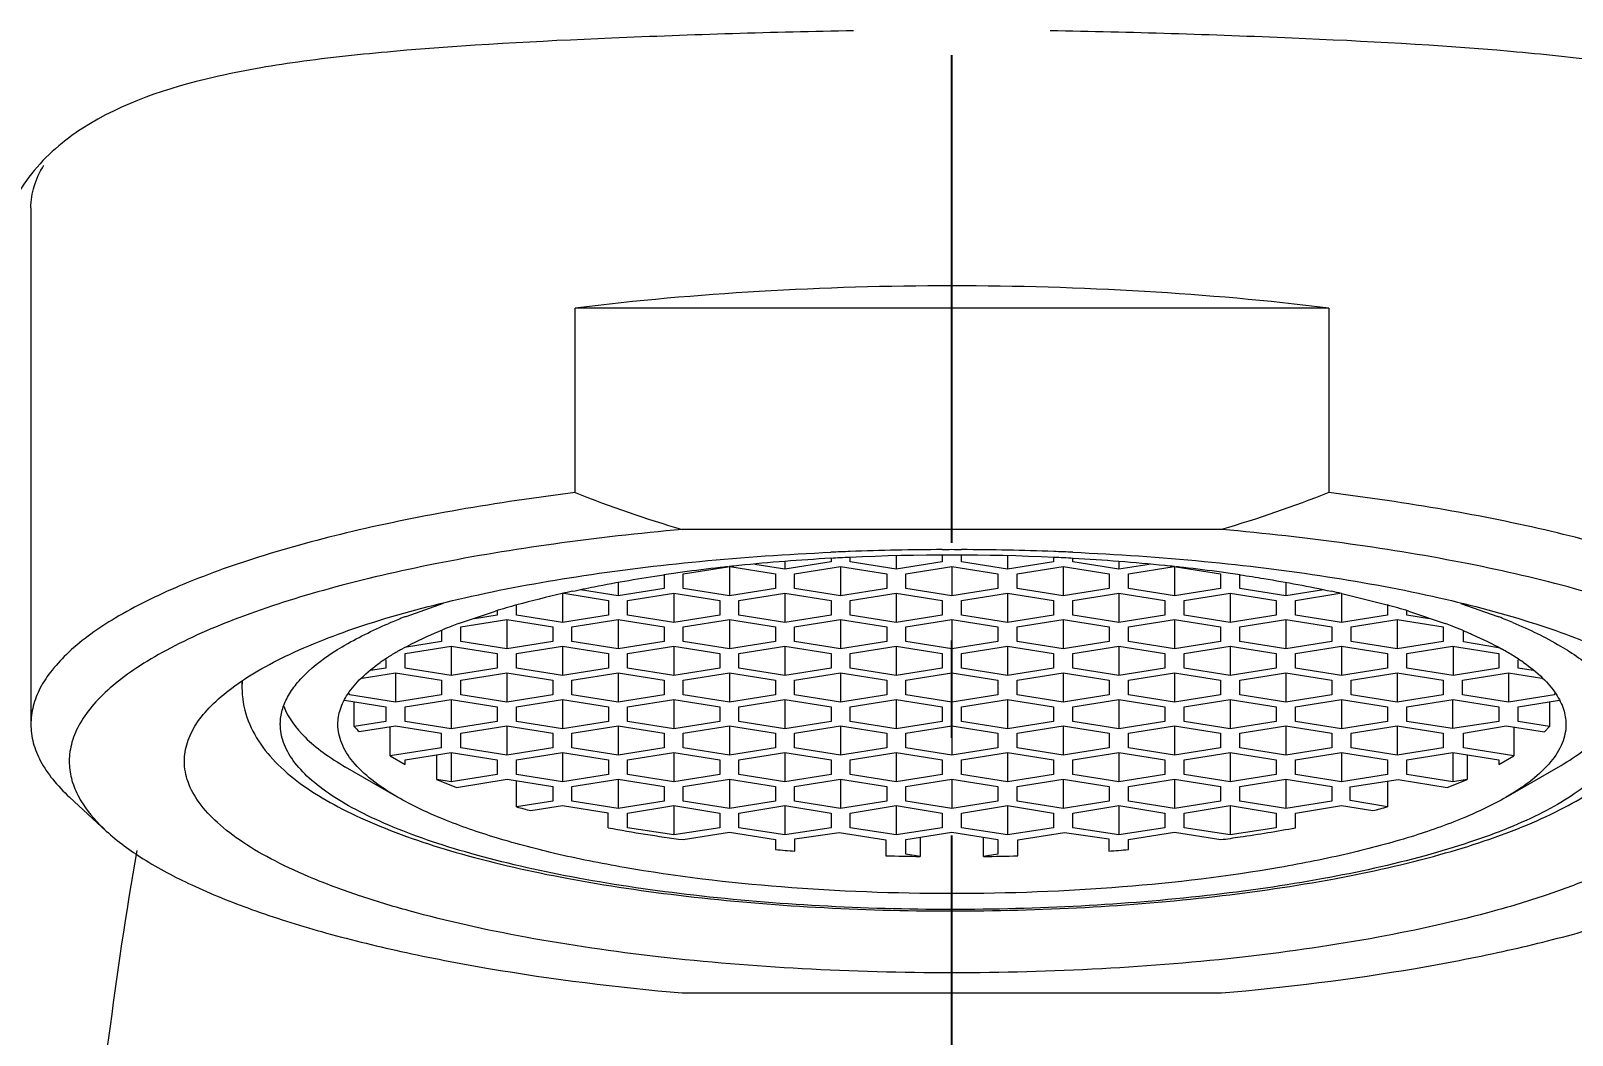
# Model space of a CAD drawing. Header units: millimetres. Extents: x 1931 to 2525, y -1753 to -1333.
# Drawn here: x 2328.28 to 2348.37, y -1610.39 to -1597.3 of the extents above; entities that cross this region are included whole.
import ezdxf

# ---------------------------------------------------------------- set-up
doc = ezdxf.new("R2010")
doc.units = ezdxf.units.MM
doc.header["$LTSCALE"] = 0.1
doc.linetypes.add('CENTERX2', pattern=[101.6, 63.5, -12.7, 12.7, -12.7])
doc.layers.get('0').update_dxf_attribs({"lineweight": 13})
doc.layers.add('CENTER', color=1, linetype='CENTERX2')
doc.layers.add('DIM', color=3, linetype='Continuous', lineweight=9)
doc.styles.get("Standard").update_dxf_attribs({"font": 'arial.ttf'})
doc.dimstyles.new('ISO-25', dxfattribs={"dimtxt": 2.5, "dimasz": 2.5, "dimexe": 1.25, "dimexo": 0.625, "dimtad": 1, "dimdec": 1, "dimtxsty": 'Standard', "dimcen": 2.5, "dimadec": 0, "dimazin": 0, "dimtfac": 1, "dimtdec": 1, "dimtmove": 0, "dimatfit": 3, "dimfxl": 0, "dimarcsym": 0})

# ---------------------------------------------------------------- blocks, each defined once
blk = doc.blocks.new('*D15')
at = {"layer": 'Defpoints', "color": 0}
for p in [(2340.284, -1542.935), (2467.245, -1542.935), (2410.584, -1655.79)]:
    blk.add_point(p, dxfattribs=at)
at = {"layer": 'DIM', "color": 3, "linetype": 'ByBlock', "lineweight": -2}
for p, q in [((2340.909, -1542.935), (2468.495, -1542.935)), ((2467.245, -1650.79), (2467.245, -1547.935)), ((2411.209, -1655.79), (2468.495, -1655.79))]:
    blk.add_line(p, q, dxfattribs=at)
at = {"layer": 'DIM', "color": 3}
for points in [[(2466.411, -1547.935), (2468.078, -1547.935), (2467.245, -1542.935)], [(2466.411, -1650.79), (2468.078, -1650.79), (2467.245, -1655.79)]]:
    blk.add_solid(points, dxfattribs=at)
at = {"layer": 'DIM', "color": 3, "insert": (2463.615, -1599.362), "char_height": 5, "attachment_point": 5, "rotation": 90}
blk.add_mtext('112,9', dxfattribs=at)

msp = doc.modelspace()

# ---------------------------------------------------------------- linework, layer by layer
at = {"color": 7, "linetype": 'Continuous'}
for p, q in [((2328.408, -1599.121), (2328.411, -1599.128)), ((2328.284, -1599.608), (2328.284, -1606.337)), ((2335.375, -1603.319), (2335.375, -1600.916)), ((2345.193, -1600.916), (2335.375, -1600.916)), ((2345.193, -1600.916), (2345.193, -1603.319)), ((2343.798, -1603.799), (2336.77, -1603.799)), ((2336.784, -1604.376), (2337.364, -1604.284)), ((2337.361, -1604.284), (2337.383, -1604.282)), ((2337.384, -1604.282), (2337.384, -1604.663)), ((2337.39, -1604.282), (2337.984, -1604.376)), ((2338.109, -1604.317), (2337.716, -1604.254)), ((2338.109, -1604.221), (2338.109, -1604.317)), ((2338.709, -1604.221), (2338.109, -1604.317)), ((2338.234, -1604.376), (2338.834, -1604.281)), ((2338.709, -1604.179), (2338.709, -1604.221)), ((2338.834, -1604.281), (2338.834, -1604.663)), ((2338.834, -1604.281), (2339.434, -1604.376)), ((2338.959, -1604.221), (2338.959, -1604.168)), ((2339.559, -1604.317), (2338.959, -1604.221)), ((2339.559, -1604.143), (2339.559, -1604.317)), ((2340.159, -1604.221), (2339.559, -1604.317)), ((2339.684, -1604.376), (2340.284, -1604.281)), ((2340.159, -1604.138), (2340.159, -1604.221)), ((2340.284, -1604.281), (2340.284, -1604.663)), ((2340.284, -1604.281), (2340.884, -1604.376)), ((2340.409, -1604.221), (2340.409, -1604.138)), ((2341.009, -1604.317), (2340.409, -1604.221)), ((2341.009, -1604.143), (2341.009, -1604.317)), ((2341.609, -1604.221), (2341.009, -1604.317)), ((2341.134, -1604.376), (2341.734, -1604.281)), ((2341.609, -1604.168), (2341.609, -1604.221)), ((2341.734, -1604.281), (2341.734, -1604.663)), ((2341.734, -1604.281), (2342.334, -1604.376)), ((2341.859, -1604.221), (2341.859, -1604.179)), ((2342.459, -1604.317), (2341.859, -1604.221)), ((2342.459, -1604.221), (2342.459, -1604.317)), ((2342.852, -1604.254), (2342.459, -1604.317)), ((2342.584, -1604.376), (2343.178, -1604.282)), ((2343.184, -1604.282), (2343.184, -1604.663)), ((2343.184, -1604.282), (2343.207, -1604.284)), ((2343.204, -1604.284), (2343.784, -1604.376)), ((2335.934, -1604.493), (2335.934, -1604.663)), ((2336.534, -1604.394), (2336.534, -1604.567)), ((2336.784, -1604.567), (2336.784, -1604.376)), ((2337.984, -1604.376), (2337.984, -1604.567)), ((2338.234, -1604.567), (2338.234, -1604.376)), ((2339.434, -1604.376), (2339.434, -1604.567)), ((2339.684, -1604.567), (2339.684, -1604.376)), ((2340.884, -1604.376), (2340.884, -1604.567)), ((2341.134, -1604.567), (2341.134, -1604.376)), ((2342.334, -1604.376), (2342.334, -1604.567)), ((2342.584, -1604.567), (2342.584, -1604.376)), ((2343.784, -1604.376), (2343.784, -1604.567)), ((2344.034, -1604.567), (2344.034, -1604.394)), ((2344.634, -1604.493), (2344.634, -1604.663)), ((2335.209, -1604.635), (2335.209, -1605.009)), ((2335.229, -1604.63), (2335.809, -1604.723)), ((2335.934, -1604.663), (2335.445, -1604.585)), ((2336.534, -1604.567), (2335.934, -1604.663)), ((2336.059, -1604.723), (2336.659, -1604.627)), ((2336.659, -1604.627), (2336.659, -1605.009)), ((2336.659, -1604.627), (2337.259, -1604.723)), ((2337.384, -1604.663), (2336.784, -1604.567)), ((2337.984, -1604.567), (2337.384, -1604.663)), ((2337.509, -1604.723), (2338.109, -1604.627)), ((2338.109, -1604.627), (2338.109, -1605.009)), ((2338.109, -1604.627), (2338.709, -1604.723)), ((2338.834, -1604.663), (2338.234, -1604.567)), ((2339.434, -1604.567), (2338.834, -1604.663)), ((2338.959, -1604.723), (2339.559, -1604.627)), ((2339.559, -1604.627), (2339.559, -1605.009)), ((2339.559, -1604.627), (2340.159, -1604.723)), ((2340.284, -1604.663), (2339.684, -1604.567)), ((2340.884, -1604.567), (2340.284, -1604.663)), ((2340.409, -1604.723), (2341.009, -1604.627)), ((2341.009, -1604.627), (2341.009, -1605.009)), ((2341.009, -1604.627), (2341.609, -1604.723)), ((2341.734, -1604.663), (2341.134, -1604.567)), ((2342.334, -1604.567), (2341.734, -1604.663)), ((2341.859, -1604.723), (2342.459, -1604.627)), ((2342.459, -1604.627), (2342.459, -1605.009)), ((2342.459, -1604.627), (2343.059, -1604.723)), ((2343.184, -1604.663), (2342.584, -1604.567)), ((2343.784, -1604.567), (2343.184, -1604.663)), ((2343.309, -1604.723), (2343.909, -1604.627)), ((2343.909, -1604.627), (2343.909, -1605.009)), ((2343.909, -1604.627), (2344.509, -1604.723)), ((2344.634, -1604.663), (2344.034, -1604.567)), ((2345.123, -1604.585), (2344.634, -1604.663)), ((2344.759, -1604.723), (2345.339, -1604.63)), ((2345.359, -1604.635), (2345.359, -1605.009)), ((2345.362, -1604.633), (2345.954, -1604.782)), ((2333.173, -1604.932), (2333.662, -1604.761)), ((2333.856, -1605.024), (2334.336, -1604.863)), ((2334.359, -1604.914), (2334.062, -1604.961)), ((2334.359, -1604.858), (2334.359, -1604.914)), ((2334.609, -1604.914), (2334.609, -1604.789)), ((2335.209, -1605.009), (2334.609, -1604.914)), ((2335.809, -1604.914), (2335.209, -1605.009)), ((2335.809, -1604.723), (2335.809, -1604.914)), ((2336.059, -1604.914), (2336.059, -1604.723)), ((2336.659, -1605.009), (2336.059, -1604.914)), ((2337.259, -1604.914), (2336.659, -1605.009)), ((2337.259, -1604.723), (2337.259, -1604.914)), ((2337.509, -1604.914), (2337.509, -1604.723)), ((2338.109, -1605.009), (2337.509, -1604.914)), ((2338.709, -1604.914), (2338.109, -1605.009)), ((2338.709, -1604.723), (2338.709, -1604.914)), ((2338.959, -1604.914), (2338.959, -1604.723)), ((2339.559, -1605.009), (2338.959, -1604.914)), ((2340.159, -1604.914), (2339.559, -1605.009)), ((2340.159, -1604.723), (2340.159, -1604.914)), ((2340.409, -1604.914), (2340.409, -1604.723)), ((2341.009, -1605.009), (2340.409, -1604.914)), ((2341.609, -1604.914), (2341.009, -1605.009)), ((2341.609, -1604.723), (2341.609, -1604.914)), ((2341.859, -1604.914), (2341.859, -1604.723)), ((2342.459, -1605.009), (2341.859, -1604.914)), ((2343.059, -1604.914), (2342.459, -1605.009)), ((2343.059, -1604.723), (2343.059, -1604.914)), ((2343.309, -1604.914), (2343.309, -1604.723)), ((2343.909, -1605.009), (2343.309, -1604.914)), ((2344.509, -1604.914), (2343.909, -1605.009)), ((2344.509, -1604.723), (2344.509, -1604.914)), ((2344.759, -1604.914), (2344.759, -1604.723)), ((2345.359, -1605.009), (2344.759, -1604.914)), ((2345.959, -1604.914), (2345.359, -1605.009)), ((2345.959, -1604.789), (2345.959, -1604.914)), ((2346.209, -1604.914), (2346.209, -1604.858)), ((2346.506, -1604.961), (2346.209, -1604.914)), ((2346.232, -1604.863), (2346.712, -1605.024)), ((2346.916, -1604.764), (2347.396, -1604.932)), ((2333.632, -1605.115), (2333.632, -1605.26)), ((2333.884, -1605.069), (2334.484, -1604.973)), ((2333.884, -1605.26), (2333.884, -1605.069)), ((2334.484, -1604.973), (2334.484, -1605.355)), ((2334.484, -1604.973), (2335.084, -1605.069)), ((2335.084, -1605.069), (2335.084, -1605.26)), ((2335.334, -1605.069), (2335.934, -1604.973)), ((2335.334, -1605.26), (2335.334, -1605.069)), ((2335.934, -1604.973), (2335.934, -1605.355)), ((2335.934, -1604.973), (2336.534, -1605.069)), ((2336.534, -1605.069), (2336.534, -1605.26)), ((2336.784, -1605.069), (2337.384, -1604.973)), ((2336.784, -1605.26), (2336.784, -1605.069)), ((2337.384, -1604.973), (2337.384, -1605.355)), ((2337.384, -1604.973), (2337.984, -1605.069)), ((2337.984, -1605.069), (2337.984, -1605.26)), ((2338.234, -1605.069), (2338.834, -1604.973)), ((2338.234, -1605.26), (2338.234, -1605.069)), ((2338.834, -1604.973), (2338.834, -1605.355)), ((2338.834, -1604.973), (2339.434, -1605.069)), ((2339.434, -1605.069), (2339.434, -1605.26)), ((2339.684, -1605.069), (2340.284, -1604.973)), ((2339.684, -1605.26), (2339.684, -1605.069)), ((2340.284, -1604.973), (2340.284, -1605.355)), ((2340.284, -1604.973), (2340.884, -1605.069)), ((2340.884, -1605.069), (2340.884, -1605.26)), ((2341.134, -1605.069), (2341.734, -1604.973)), ((2341.134, -1605.26), (2341.134, -1605.069)), ((2341.734, -1604.973), (2341.734, -1605.355)), ((2341.734, -1604.973), (2342.334, -1605.069)), ((2342.334, -1605.069), (2342.334, -1605.26)), ((2342.584, -1605.069), (2343.184, -1604.973)), ((2342.584, -1605.26), (2342.584, -1605.069)), ((2343.184, -1604.973), (2343.184, -1605.355)), ((2343.184, -1604.973), (2343.784, -1605.069)), ((2343.784, -1605.069), (2343.784, -1605.26)), ((2344.034, -1605.069), (2344.634, -1604.973)), ((2344.034, -1605.26), (2344.034, -1605.069)), ((2344.634, -1604.973), (2344.634, -1605.355)), ((2344.634, -1604.973), (2345.234, -1605.069)), ((2345.234, -1605.069), (2345.234, -1605.26)), ((2345.484, -1605.069), (2346.084, -1604.973)), ((2345.484, -1605.26), (2345.484, -1605.069)), ((2346.084, -1604.973), (2346.084, -1605.355)), ((2346.084, -1604.973), (2346.684, -1605.069)), ((2346.684, -1605.069), (2346.684, -1605.26)), ((2346.951, -1605.262), (2346.951, -1605.122)), ((2333.159, -1605.415), (2333.759, -1605.319)), ((2333.632, -1605.26), (2333.176, -1605.332)), ((2333.759, -1605.319), (2333.759, -1605.701)), ((2333.759, -1605.319), (2334.359, -1605.415)), ((2334.484, -1605.355), (2333.884, -1605.26)), ((2335.084, -1605.26), (2334.484, -1605.355)), ((2334.609, -1605.415), (2335.209, -1605.319)), ((2335.209, -1605.319), (2335.209, -1605.701)), ((2335.209, -1605.319), (2335.809, -1605.415)), ((2335.934, -1605.355), (2335.334, -1605.26)), ((2336.534, -1605.26), (2335.934, -1605.355)), ((2336.059, -1605.415), (2336.659, -1605.319)), ((2336.659, -1605.319), (2336.659, -1605.701)), ((2336.659, -1605.319), (2337.259, -1605.415)), ((2337.384, -1605.355), (2336.784, -1605.26)), ((2337.984, -1605.26), (2337.384, -1605.355)), ((2337.509, -1605.415), (2338.109, -1605.319)), ((2338.109, -1605.319), (2338.109, -1605.701)), ((2338.109, -1605.319), (2338.709, -1605.415)), ((2338.834, -1605.355), (2338.234, -1605.26)), ((2339.434, -1605.26), (2338.834, -1605.355)), ((2338.959, -1605.415), (2339.559, -1605.319)), ((2339.559, -1605.319), (2339.559, -1605.701)), ((2339.559, -1605.319), (2340.159, -1605.415)), ((2340.284, -1605.355), (2339.684, -1605.26)), ((2340.884, -1605.26), (2340.284, -1605.355)), ((2340.409, -1605.415), (2341.009, -1605.319)), ((2341.009, -1605.319), (2341.009, -1605.701)), ((2341.009, -1605.319), (2341.609, -1605.415)), ((2341.734, -1605.355), (2341.134, -1605.26)), ((2342.334, -1605.26), (2341.734, -1605.355)), ((2341.859, -1605.415), (2342.459, -1605.319)), ((2342.459, -1605.319), (2342.459, -1605.701)), ((2342.459, -1605.319), (2343.059, -1605.415)), ((2343.184, -1605.355), (2342.584, -1605.26)), ((2343.784, -1605.26), (2343.184, -1605.355)), ((2343.309, -1605.415), (2343.909, -1605.319)), ((2343.909, -1605.319), (2343.909, -1605.701)), ((2343.909, -1605.319), (2344.509, -1605.415)), ((2344.634, -1605.355), (2344.034, -1605.26)), ((2345.234, -1605.26), (2344.634, -1605.355)), ((2344.759, -1605.415), (2345.359, -1605.319)), ((2345.359, -1605.319), (2345.359, -1605.701)), ((2345.359, -1605.319), (2345.959, -1605.415)), ((2346.084, -1605.355), (2345.484, -1605.26)), ((2346.684, -1605.26), (2346.084, -1605.355)), ((2346.21, -1605.415), (2346.807, -1605.319)), ((2346.807, -1605.319), (2347.41, -1605.415)), ((2346.814, -1605.319), (2346.814, -1605.701)), ((2347.407, -1605.34), (2346.951, -1605.262)), ((2332.907, -1605.499), (2332.907, -1605.605)), ((2333.159, -1605.606), (2333.159, -1605.415)), ((2334.359, -1605.415), (2334.359, -1605.606)), ((2334.609, -1605.606), (2334.609, -1605.415)), ((2335.809, -1605.415), (2335.809, -1605.606)), ((2336.059, -1605.606), (2336.059, -1605.415)), ((2337.259, -1605.415), (2337.259, -1605.606)), ((2337.509, -1605.606), (2337.509, -1605.415)), ((2338.709, -1605.415), (2338.709, -1605.606)), ((2338.959, -1605.606), (2338.959, -1605.415)), ((2340.159, -1605.415), (2340.159, -1605.606)), ((2340.409, -1605.606), (2340.409, -1605.415)), ((2341.609, -1605.415), (2341.609, -1605.606)), ((2341.859, -1605.606), (2341.859, -1605.415)), ((2343.059, -1605.415), (2343.059, -1605.606)), ((2343.309, -1605.606), (2343.309, -1605.415)), ((2344.509, -1605.415), (2344.509, -1605.606)), ((2344.759, -1605.606), (2344.759, -1605.415)), ((2345.959, -1605.415), (2345.959, -1605.606)), ((2346.21, -1605.606), (2346.21, -1605.415)), ((2347.41, -1605.415), (2347.41, -1605.606)), ((2347.661, -1605.605), (2347.661, -1605.499)), ((2332.6, -1605.735), (2333.034, -1605.665)), ((2332.907, -1605.605), (2332.711, -1605.637)), ((2333.034, -1605.665), (2333.034, -1606.047)), ((2333.034, -1605.665), (2333.634, -1605.761)), ((2333.759, -1605.701), (2333.159, -1605.606)), ((2334.359, -1605.606), (2333.759, -1605.701)), ((2333.884, -1605.761), (2334.484, -1605.665)), ((2334.484, -1605.665), (2334.484, -1606.047)), ((2334.484, -1605.665), (2335.084, -1605.761)), ((2335.209, -1605.701), (2334.609, -1605.606)), ((2335.809, -1605.606), (2335.209, -1605.701)), ((2335.334, -1605.761), (2335.934, -1605.665)), ((2335.934, -1605.665), (2335.934, -1606.047)), ((2335.934, -1605.665), (2336.534, -1605.761)), ((2336.659, -1605.701), (2336.059, -1605.606)), ((2337.259, -1605.606), (2336.659, -1605.701)), ((2336.784, -1605.761), (2337.384, -1605.665)), ((2337.384, -1605.665), (2337.384, -1606.047)), ((2337.384, -1605.665), (2337.984, -1605.761)), ((2338.109, -1605.701), (2337.509, -1605.606)), ((2338.709, -1605.606), (2338.109, -1605.701)), ((2338.234, -1605.761), (2338.834, -1605.665)), ((2338.834, -1605.665), (2338.834, -1606.047)), ((2338.834, -1605.665), (2339.434, -1605.761)), ((2339.559, -1605.701), (2338.959, -1605.606)), ((2340.159, -1605.606), (2339.559, -1605.701)), ((2339.684, -1605.761), (2340.284, -1605.665)), ((2340.284, -1605.665), (2340.284, -1606.047)), ((2340.284, -1605.665), (2340.884, -1605.761)), ((2341.009, -1605.701), (2340.409, -1605.606)), ((2341.609, -1605.606), (2341.009, -1605.701)), ((2341.134, -1605.761), (2341.734, -1605.665)), ((2341.734, -1605.665), (2341.734, -1606.047)), ((2341.734, -1605.665), (2342.334, -1605.761)), ((2342.459, -1605.701), (2341.859, -1605.606)), ((2343.059, -1605.606), (2342.459, -1605.701)), ((2342.584, -1605.761), (2343.184, -1605.665)), ((2343.184, -1605.665), (2343.184, -1606.047)), ((2343.184, -1605.665), (2343.784, -1605.761)), ((2343.909, -1605.701), (2343.309, -1605.606)), ((2344.509, -1605.606), (2343.909, -1605.701)), ((2344.034, -1605.761), (2344.634, -1605.665)), ((2344.634, -1605.665), (2344.634, -1606.047)), ((2344.634, -1605.665), (2345.234, -1605.761)), ((2345.359, -1605.701), (2344.759, -1605.606)), ((2345.959, -1605.606), (2345.359, -1605.701)), ((2345.484, -1605.761), (2346.084, -1605.665)), ((2346.084, -1605.665), (2346.084, -1606.047)), ((2346.084, -1605.665), (2346.684, -1605.761)), ((2346.814, -1605.701), (2346.21, -1605.606)), ((2347.41, -1605.606), (2346.814, -1605.701)), ((2346.934, -1605.761), (2347.534, -1605.665)), ((2347.534, -1605.665), (2347.534, -1606.047)), ((2347.534, -1605.665), (2347.968, -1605.735)), ((2347.857, -1605.637), (2347.661, -1605.605)), ((2331.034, -1605.791), (2331.034, -1605.856)), ((2333.634, -1605.761), (2333.634, -1605.952)), ((2333.884, -1605.952), (2333.884, -1605.761)), ((2335.084, -1605.761), (2335.084, -1605.952)), ((2335.334, -1605.952), (2335.334, -1605.761)), ((2336.534, -1605.761), (2336.534, -1605.952)), ((2336.784, -1605.952), (2336.784, -1605.761)), ((2337.984, -1605.761), (2337.984, -1605.952)), ((2338.234, -1605.952), (2338.234, -1605.761)), ((2339.434, -1605.761), (2339.434, -1605.952)), ((2339.684, -1605.952), (2339.684, -1605.761)), ((2340.884, -1605.761), (2340.884, -1605.952)), ((2341.134, -1605.952), (2341.134, -1605.761)), ((2342.334, -1605.761), (2342.334, -1605.952)), ((2342.584, -1605.952), (2342.584, -1605.761)), ((2343.784, -1605.761), (2343.784, -1605.952)), ((2344.034, -1605.952), (2344.034, -1605.761)), ((2345.234, -1605.761), (2345.234, -1605.952)), ((2345.484, -1605.952), (2345.484, -1605.761)), ((2346.684, -1605.761), (2346.684, -1605.952)), ((2346.934, -1605.952), (2346.934, -1605.761)), ((2332.37, -1606.022), (2332.907, -1606.107)), ((2332.434, -1605.952), (2332.434, -1605.935)), ((2333.034, -1606.047), (2332.434, -1605.952)), ((2332.498, -1606.364), (2332.498, -1606.043)), ((2332.907, -1606.107), (2332.907, -1606.298)), ((2333.634, -1605.952), (2333.034, -1606.047)), ((2333.159, -1606.107), (2333.759, -1606.012)), ((2333.159, -1606.298), (2333.159, -1606.107)), ((2333.759, -1606.012), (2333.759, -1606.394)), ((2333.759, -1606.012), (2334.359, -1606.107)), ((2334.484, -1606.047), (2333.884, -1605.952)), ((2334.359, -1606.107), (2334.359, -1606.298)), ((2335.084, -1605.952), (2334.484, -1606.047)), ((2334.609, -1606.107), (2335.209, -1606.012)), ((2334.609, -1606.298), (2334.609, -1606.107)), ((2335.209, -1606.012), (2335.209, -1606.394)), ((2335.209, -1606.012), (2335.809, -1606.107)), ((2335.934, -1606.047), (2335.334, -1605.952)), ((2335.809, -1606.107), (2335.809, -1606.298)), ((2336.534, -1605.952), (2335.934, -1606.047)), ((2336.059, -1606.107), (2336.659, -1606.012)), ((2336.059, -1606.298), (2336.059, -1606.107)), ((2336.659, -1606.012), (2336.659, -1606.394)), ((2336.659, -1606.012), (2337.259, -1606.107)), ((2337.384, -1606.047), (2336.784, -1605.952)), ((2337.259, -1606.107), (2337.259, -1606.298)), ((2337.984, -1605.952), (2337.384, -1606.047)), ((2337.509, -1606.107), (2338.109, -1606.012)), ((2337.509, -1606.298), (2337.509, -1606.107)), ((2338.109, -1606.012), (2338.109, -1606.394)), ((2338.109, -1606.012), (2338.709, -1606.107)), ((2338.834, -1606.047), (2338.234, -1605.952)), ((2338.709, -1606.107), (2338.709, -1606.298)), ((2339.434, -1605.952), (2338.834, -1606.047)), ((2338.959, -1606.107), (2339.559, -1606.012)), ((2338.959, -1606.298), (2338.959, -1606.107)), ((2339.559, -1606.012), (2339.559, -1606.394)), ((2339.559, -1606.012), (2340.159, -1606.107)), ((2340.284, -1606.047), (2339.684, -1605.952)), ((2340.159, -1606.107), (2340.159, -1606.298)), ((2340.884, -1605.952), (2340.284, -1606.047)), ((2340.409, -1606.107), (2341.009, -1606.012)), ((2340.409, -1606.298), (2340.409, -1606.107)), ((2341.009, -1606.012), (2341.009, -1606.394)), ((2341.009, -1606.012), (2341.609, -1606.107)), ((2341.734, -1606.047), (2341.134, -1605.952)), ((2341.609, -1606.107), (2341.609, -1606.298)), ((2342.334, -1605.952), (2341.734, -1606.047)), ((2341.859, -1606.107), (2342.459, -1606.012)), ((2341.859, -1606.298), (2341.859, -1606.107)), ((2342.459, -1606.012), (2342.459, -1606.394)), ((2342.459, -1606.012), (2343.059, -1606.107)), ((2343.184, -1606.047), (2342.584, -1605.952)), ((2343.059, -1606.107), (2343.059, -1606.298)), ((2343.784, -1605.952), (2343.184, -1606.047)), ((2343.309, -1606.107), (2343.909, -1606.012)), ((2343.309, -1606.298), (2343.309, -1606.107)), ((2343.909, -1606.012), (2343.909, -1606.394)), ((2343.909, -1606.012), (2344.509, -1606.107)), ((2344.634, -1606.047), (2344.034, -1605.952)), ((2344.509, -1606.107), (2344.509, -1606.298)), ((2345.234, -1605.952), (2344.634, -1606.047)), ((2344.759, -1606.107), (2345.359, -1606.012)), ((2344.759, -1606.298), (2344.759, -1606.107)), ((2345.359, -1606.012), (2345.359, -1606.394)), ((2345.359, -1606.012), (2345.959, -1606.107)), ((2346.084, -1606.047), (2345.484, -1605.952)), ((2345.959, -1606.107), (2345.959, -1606.298)), ((2346.684, -1605.952), (2346.084, -1606.047)), ((2346.21, -1606.107), (2346.814, -1606.012)), ((2346.21, -1606.298), (2346.21, -1606.107)), ((2346.807, -1606.012), (2346.807, -1606.393)), ((2346.814, -1606.012), (2347.41, -1606.107)), ((2347.534, -1606.047), (2346.934, -1605.952)), ((2347.41, -1606.107), (2347.41, -1606.298)), ((2348.134, -1605.952), (2347.534, -1606.047)), ((2347.661, -1606.107), (2348.198, -1606.022)), ((2347.661, -1606.298), (2347.661, -1606.107)), ((2348.069, -1606.043), (2348.069, -1606.364)), ((2348.134, -1605.935), (2348.134, -1605.952)), ((2332.907, -1606.298), (2332.498, -1606.364)), ((2333.759, -1606.394), (2333.159, -1606.298)), ((2334.359, -1606.298), (2333.759, -1606.394)), ((2335.209, -1606.394), (2334.609, -1606.298)), ((2335.809, -1606.298), (2335.209, -1606.394)), ((2336.659, -1606.394), (2336.059, -1606.298)), ((2337.259, -1606.298), (2336.659, -1606.394)), ((2338.109, -1606.394), (2337.509, -1606.298)), ((2338.709, -1606.298), (2338.109, -1606.394)), ((2339.559, -1606.394), (2338.959, -1606.298)), ((2340.159, -1606.298), (2339.559, -1606.394)), ((2341.009, -1606.394), (2340.409, -1606.298)), ((2341.609, -1606.298), (2341.009, -1606.394)), ((2342.459, -1606.394), (2341.859, -1606.298)), ((2343.059, -1606.298), (2342.459, -1606.394)), ((2343.909, -1606.394), (2343.309, -1606.298)), ((2344.509, -1606.298), (2343.909, -1606.394)), ((2345.359, -1606.394), (2344.759, -1606.298)), ((2345.959, -1606.298), (2345.359, -1606.394)), ((2346.807, -1606.393), (2346.21, -1606.298)), ((2347.41, -1606.298), (2346.807, -1606.393)), ((2348.069, -1606.364), (2347.661, -1606.298)), ((2332.562, -1606.432), (2333.033, -1606.358)), ((2332.963, -1606.746), (2332.963, -1606.369)), ((2333.033, -1606.358), (2333.632, -1606.453)), ((2333.631, -1606.453), (2333.631, -1606.642)), ((2333.884, -1606.453), (2334.484, -1606.358)), ((2333.884, -1606.644), (2333.884, -1606.453)), ((2334.484, -1606.358), (2334.484, -1606.74)), ((2334.484, -1606.358), (2335.084, -1606.453)), ((2335.084, -1606.453), (2335.084, -1606.644)), ((2335.334, -1606.453), (2335.934, -1606.358)), ((2335.334, -1606.644), (2335.334, -1606.453)), ((2335.934, -1606.358), (2335.934, -1606.74)), ((2335.934, -1606.358), (2336.534, -1606.453)), ((2336.534, -1606.453), (2336.534, -1606.644)), ((2336.784, -1606.453), (2337.384, -1606.358)), ((2336.784, -1606.644), (2336.784, -1606.453)), ((2337.384, -1606.358), (2337.384, -1606.74)), ((2337.384, -1606.358), (2337.984, -1606.453)), ((2337.984, -1606.453), (2337.984, -1606.644)), ((2338.234, -1606.453), (2338.834, -1606.358)), ((2338.234, -1606.644), (2338.234, -1606.453)), ((2338.834, -1606.358), (2338.834, -1606.74)), ((2338.834, -1606.358), (2339.434, -1606.453)), ((2339.434, -1606.453), (2339.434, -1606.644)), ((2339.684, -1606.453), (2340.284, -1606.358)), ((2339.684, -1606.644), (2339.684, -1606.453)), ((2340.284, -1606.358), (2340.284, -1606.74)), ((2340.284, -1606.358), (2340.884, -1606.453)), ((2340.884, -1606.453), (2340.884, -1606.644)), ((2341.134, -1606.453), (2341.734, -1606.358)), ((2341.134, -1606.644), (2341.134, -1606.453)), ((2341.734, -1606.358), (2341.734, -1606.74)), ((2341.734, -1606.358), (2342.334, -1606.453)), ((2342.334, -1606.453), (2342.334, -1606.644)), ((2342.584, -1606.453), (2343.184, -1606.358)), ((2342.584, -1606.644), (2342.584, -1606.453)), ((2343.184, -1606.358), (2343.184, -1606.74)), ((2343.184, -1606.358), (2343.784, -1606.453)), ((2343.784, -1606.453), (2343.784, -1606.644)), ((2344.034, -1606.453), (2344.634, -1606.358)), ((2344.034, -1606.644), (2344.034, -1606.453)), ((2344.634, -1606.358), (2344.634, -1606.74)), ((2344.634, -1606.358), (2345.234, -1606.453)), ((2345.234, -1606.453), (2345.234, -1606.644)), ((2345.484, -1606.453), (2346.084, -1606.358)), ((2345.484, -1606.644), (2345.484, -1606.453)), ((2346.084, -1606.358), (2346.084, -1606.74)), ((2346.084, -1606.358), (2346.684, -1606.453)), ((2346.684, -1606.453), (2346.684, -1606.644)), ((2346.951, -1606.451), (2347.507, -1606.356)), ((2346.951, -1606.645), (2346.951, -1606.451)), ((2347.507, -1606.356), (2348.005, -1606.434)), ((2347.603, -1606.371), (2347.603, -1606.746)), ((2348.005, -1606.434), (2348.069, -1606.364)), ((2333.632, -1606.642), (2332.963, -1606.746)), ((2333.159, -1606.799), (2333.759, -1606.704)), ((2333.759, -1606.704), (2333.759, -1607.086)), ((2333.759, -1606.704), (2334.359, -1606.799)), ((2334.484, -1606.74), (2333.884, -1606.644)), ((2335.084, -1606.644), (2334.484, -1606.74)), ((2334.609, -1606.799), (2335.209, -1606.704)), ((2335.209, -1606.704), (2335.209, -1607.086)), ((2335.209, -1606.704), (2335.809, -1606.799)), ((2335.934, -1606.74), (2335.334, -1606.644)), ((2336.534, -1606.644), (2335.934, -1606.74)), ((2336.059, -1606.799), (2336.659, -1606.704)), ((2336.659, -1606.704), (2336.659, -1607.086)), ((2336.659, -1606.704), (2337.259, -1606.799)), ((2337.384, -1606.74), (2336.784, -1606.644)), ((2337.984, -1606.644), (2337.384, -1606.74)), ((2337.509, -1606.799), (2338.109, -1606.704)), ((2338.109, -1606.704), (2338.109, -1607.086)), ((2338.109, -1606.704), (2338.709, -1606.799)), ((2338.834, -1606.74), (2338.234, -1606.644)), ((2339.434, -1606.644), (2338.834, -1606.74)), ((2338.959, -1606.799), (2339.559, -1606.704)), ((2339.559, -1606.704), (2339.559, -1607.086)), ((2339.559, -1606.704), (2340.159, -1606.799)), ((2340.284, -1606.74), (2339.684, -1606.644)), ((2340.884, -1606.644), (2340.284, -1606.74)), ((2340.409, -1606.799), (2341.009, -1606.704)), ((2341.009, -1606.704), (2341.009, -1607.086)), ((2341.009, -1606.704), (2341.609, -1606.799)), ((2341.734, -1606.74), (2341.134, -1606.644)), ((2342.334, -1606.644), (2341.734, -1606.74)), ((2341.859, -1606.799), (2342.459, -1606.704)), ((2342.459, -1606.704), (2342.459, -1607.086)), ((2342.459, -1606.704), (2343.059, -1606.799)), ((2343.184, -1606.74), (2342.584, -1606.644)), ((2343.784, -1606.644), (2343.184, -1606.74)), ((2343.309, -1606.799), (2343.909, -1606.704)), ((2343.909, -1606.704), (2343.909, -1607.086)), ((2343.909, -1606.704), (2344.509, -1606.799)), ((2344.634, -1606.74), (2344.034, -1606.644)), ((2345.234, -1606.644), (2344.634, -1606.74)), ((2344.759, -1606.799), (2345.359, -1606.704)), ((2345.359, -1606.704), (2345.359, -1607.086)), ((2345.359, -1606.704), (2345.959, -1606.799)), ((2346.084, -1606.74), (2345.484, -1606.644)), ((2346.684, -1606.644), (2346.084, -1606.74)), ((2346.209, -1606.799), (2346.809, -1606.704)), ((2346.809, -1606.704), (2346.809, -1607.086)), ((2346.809, -1606.704), (2347.409, -1606.799)), ((2347.603, -1606.746), (2346.951, -1606.645)), ((2333.062, -1607.286), (2332.385, -1606.894)), ((2332.963, -1606.746), (2333.159, -1606.859)), ((2333.159, -1606.859), (2333.159, -1606.799)), ((2333.571, -1607.056), (2333.571, -1606.734)), ((2334.359, -1606.799), (2334.359, -1606.99)), ((2334.609, -1606.99), (2334.609, -1606.799)), ((2335.809, -1606.799), (2335.809, -1606.99)), ((2336.059, -1606.99), (2336.059, -1606.799)), ((2337.259, -1606.799), (2337.259, -1606.99)), ((2337.509, -1606.99), (2337.509, -1606.799)), ((2338.709, -1606.799), (2338.709, -1606.99)), ((2338.959, -1606.99), (2338.959, -1606.799)), ((2340.159, -1606.799), (2340.159, -1606.99)), ((2340.409, -1606.99), (2340.409, -1606.799)), ((2341.609, -1606.799), (2341.609, -1606.99)), ((2341.859, -1606.99), (2341.859, -1606.799)), ((2343.059, -1606.799), (2343.059, -1606.99)), ((2343.309, -1606.99), (2343.309, -1606.799)), ((2344.509, -1606.799), (2344.509, -1606.99)), ((2344.759, -1606.99), (2344.759, -1606.799)), ((2345.959, -1606.799), (2345.959, -1606.99)), ((2346.209, -1606.99), (2346.209, -1606.799)), ((2346.997, -1606.734), (2346.997, -1607.056)), ((2347.409, -1606.859), (2347.603, -1606.746)), ((2347.409, -1606.799), (2347.409, -1606.859)), ((2347.506, -1607.286), (2348.183, -1606.894)), ((2333.759, -1607.086), (2333.571, -1607.056)), ((2334.359, -1606.99), (2333.759, -1607.086)), ((2333.83, -1607.159), (2334.489, -1607.052)), ((2334.489, -1607.052), (2335.084, -1607.146)), ((2335.209, -1607.086), (2334.609, -1606.99)), ((2334.613, -1607.412), (2334.613, -1607.071)), ((2335.809, -1606.99), (2335.209, -1607.086)), ((2335.334, -1607.145), (2335.934, -1607.05)), ((2335.934, -1607.05), (2335.934, -1607.432)), ((2335.934, -1607.05), (2336.534, -1607.145)), ((2336.659, -1607.086), (2336.059, -1606.99)), ((2337.259, -1606.99), (2336.659, -1607.086)), ((2336.784, -1607.145), (2337.384, -1607.05)), ((2337.384, -1607.05), (2337.384, -1607.432)), ((2337.384, -1607.05), (2337.984, -1607.145)), ((2338.109, -1607.086), (2337.509, -1606.99)), ((2338.709, -1606.99), (2338.109, -1607.086)), ((2338.234, -1607.145), (2338.834, -1607.05)), ((2338.834, -1607.05), (2338.834, -1607.432)), ((2338.834, -1607.05), (2339.434, -1607.145)), ((2339.559, -1607.086), (2338.959, -1606.99)), ((2340.159, -1606.99), (2339.559, -1607.086)), ((2339.684, -1607.145), (2340.284, -1607.05)), ((2340.284, -1607.05), (2340.284, -1607.432)), ((2340.284, -1607.05), (2340.884, -1607.145)), ((2341.009, -1607.086), (2340.409, -1606.99)), ((2341.609, -1606.99), (2341.009, -1607.086)), ((2341.134, -1607.145), (2341.734, -1607.05)), ((2341.734, -1607.05), (2341.734, -1607.432)), ((2341.734, -1607.05), (2342.334, -1607.145)), ((2342.459, -1607.086), (2341.859, -1606.99)), ((2343.059, -1606.99), (2342.459, -1607.086)), ((2342.584, -1607.145), (2343.184, -1607.05)), ((2343.184, -1607.05), (2343.184, -1607.432)), ((2343.184, -1607.05), (2343.784, -1607.145)), ((2343.909, -1607.086), (2343.309, -1606.99)), ((2344.509, -1606.99), (2343.909, -1607.086)), ((2344.034, -1607.145), (2344.634, -1607.05)), ((2344.634, -1607.05), (2344.634, -1607.432)), ((2344.634, -1607.05), (2345.234, -1607.145)), ((2345.359, -1607.086), (2344.759, -1606.99)), ((2345.959, -1606.99), (2345.359, -1607.086)), ((2345.473, -1607.152), (2346.096, -1607.055)), ((2345.96, -1607.076), (2345.96, -1607.41)), ((2346.096, -1607.055), (2346.737, -1607.16)), ((2346.809, -1607.086), (2346.209, -1606.99)), ((2346.997, -1607.056), (2346.809, -1607.086)), ((2329.267, -1607.727), (2328.788, -1607.286)), ((2335.084, -1607.146), (2335.084, -1607.337)), ((2335.334, -1607.336), (2335.334, -1607.145)), ((2336.534, -1607.145), (2336.534, -1607.336)), ((2336.784, -1607.336), (2336.784, -1607.145)), ((2337.984, -1607.145), (2337.984, -1607.336)), ((2338.234, -1607.336), (2338.234, -1607.145)), ((2339.434, -1607.145), (2339.434, -1607.336)), ((2339.684, -1607.336), (2339.684, -1607.145)), ((2340.884, -1607.145), (2340.884, -1607.336)), ((2341.134, -1607.336), (2341.134, -1607.145)), ((2342.334, -1607.145), (2342.334, -1607.336)), ((2342.584, -1607.336), (2342.584, -1607.145)), ((2343.784, -1607.145), (2343.784, -1607.336)), ((2344.034, -1607.336), (2344.034, -1607.145)), ((2345.234, -1607.145), (2345.234, -1607.336)), ((2345.473, -1607.33), (2345.473, -1607.152)), ((2345.96, -1607.41), (2345.473, -1607.33)), ((2335.084, -1607.337), (2334.613, -1607.412)), ((2334.798, -1607.461), (2335.209, -1607.396)), ((2335.209, -1607.396), (2335.807, -1607.491)), ((2335.934, -1607.432), (2335.334, -1607.336)), ((2335.806, -1607.684), (2335.806, -1607.491)), ((2336.534, -1607.336), (2335.934, -1607.432)), ((2336.059, -1607.492), (2336.659, -1607.396)), ((2336.059, -1607.683), (2336.059, -1607.492)), ((2336.659, -1607.396), (2336.659, -1607.778)), ((2336.659, -1607.396), (2337.259, -1607.492)), ((2337.384, -1607.432), (2336.784, -1607.336)), ((2337.259, -1607.492), (2337.259, -1607.683)), ((2337.984, -1607.336), (2337.384, -1607.432)), ((2337.509, -1607.492), (2338.109, -1607.396)), ((2337.509, -1607.683), (2337.509, -1607.492)), ((2338.109, -1607.396), (2338.109, -1607.778)), ((2338.109, -1607.396), (2338.709, -1607.492)), ((2338.834, -1607.432), (2338.234, -1607.336)), ((2338.709, -1607.492), (2338.709, -1607.683)), ((2339.434, -1607.336), (2338.834, -1607.432)), ((2338.959, -1607.492), (2339.559, -1607.396)), ((2338.959, -1607.683), (2338.959, -1607.492)), ((2339.559, -1607.396), (2339.559, -1607.778)), ((2339.559, -1607.396), (2340.159, -1607.492)), ((2340.284, -1607.432), (2339.684, -1607.336)), ((2340.159, -1607.492), (2340.159, -1607.683)), ((2340.884, -1607.336), (2340.284, -1607.432)), ((2340.409, -1607.492), (2341.009, -1607.396)), ((2340.409, -1607.683), (2340.409, -1607.492)), ((2341.009, -1607.396), (2341.009, -1607.778)), ((2341.009, -1607.396), (2341.609, -1607.492)), ((2341.734, -1607.432), (2341.134, -1607.336)), ((2341.609, -1607.492), (2341.609, -1607.683)), ((2342.334, -1607.336), (2341.734, -1607.432)), ((2341.859, -1607.492), (2342.459, -1607.396)), ((2341.859, -1607.683), (2341.859, -1607.492)), ((2342.459, -1607.396), (2342.459, -1607.778)), ((2342.459, -1607.396), (2343.059, -1607.492)), ((2343.184, -1607.432), (2342.584, -1607.336)), ((2343.059, -1607.492), (2343.059, -1607.683)), ((2343.784, -1607.336), (2343.184, -1607.432)), ((2343.309, -1607.492), (2343.909, -1607.396)), ((2343.309, -1607.683), (2343.309, -1607.492)), ((2343.909, -1607.396), (2343.909, -1607.778)), ((2343.909, -1607.396), (2344.509, -1607.492)), ((2344.634, -1607.432), (2344.034, -1607.336)), ((2344.509, -1607.492), (2344.509, -1607.683)), ((2345.234, -1607.336), (2344.634, -1607.432)), ((2344.761, -1607.492), (2345.361, -1607.396)), ((2344.761, -1607.684), (2344.761, -1607.492)), ((2345.361, -1607.396), (2345.77, -1607.461)), ((2336.659, -1607.778), (2336.059, -1607.683)), ((2337.259, -1607.683), (2336.659, -1607.778)), ((2338.109, -1607.778), (2337.509, -1607.683)), ((2338.709, -1607.683), (2338.109, -1607.778)), ((2339.559, -1607.778), (2338.959, -1607.683)), ((2340.159, -1607.683), (2339.559, -1607.778)), ((2341.009, -1607.778), (2340.409, -1607.683)), ((2341.609, -1607.683), (2341.009, -1607.778)), ((2342.459, -1607.778), (2341.859, -1607.683)), ((2343.059, -1607.683), (2342.459, -1607.778)), ((2343.909, -1607.778), (2343.309, -1607.683)), ((2344.509, -1607.683), (2343.909, -1607.778)), ((2336.782, -1607.839), (2337.385, -1607.743)), ((2337.385, -1607.743), (2337.984, -1607.838)), ((2337.984, -1607.838), (2337.984, -1607.968)), ((2338.239, -1607.83), (2338.817, -1607.745)), ((2338.239, -1607.988), (2338.239, -1607.83)), ((2338.817, -1607.745), (2339.424, -1607.843)), ((2339.424, -1607.843), (2339.424, -1608.049)), ((2339.684, -1607.838), (2340.284, -1607.742)), ((2339.684, -1608.029), (2339.684, -1607.838)), ((2339.872, -1607.808), (2339.872, -1608.059)), ((2340.284, -1607.742), (2340.884, -1607.838)), ((2340.696, -1608.059), (2340.696, -1607.808)), ((2340.884, -1607.838), (2340.884, -1608.029)), ((2341.144, -1607.843), (2341.75, -1607.745)), ((2341.144, -1608.049), (2341.144, -1607.843)), ((2341.75, -1607.745), (2342.329, -1607.83)), ((2342.329, -1607.83), (2342.329, -1607.988)), ((2342.583, -1607.838), (2343.184, -1607.743)), ((2342.583, -1607.968), (2342.583, -1607.838)), ((2343.184, -1607.743), (2343.786, -1607.839)), ((2339.872, -1608.059), (2339.684, -1608.029)), ((2340.884, -1608.029), (2340.696, -1608.059)), ((2336.77, -1609.836), (2343.798, -1609.836))]:
    msp.add_line(p, q, dxfattribs=at)
for centre, radius, start, end in [((2340.257, -1639.317), 35.255, 92.1116, 92.5188), ((2340.279, -1639.946), 35.885, 90.1922, 92.1096), ((2340.284, -1640.372), 36.31, 89.8022, 90.1978), ((2340.286, -1640.094), 36.033, 87.8943, 89.8038), ((2340.311, -1639.317), 35.255, 87.4812, 87.8884), ((2339.764, -1626.586), 22.431, 96.3933, 97.665), ((2339.902, -1627.772), 23.624, 96.174, 96.4055), ((2339.951, -1628.231), 24.086, 95.8182, 96.12), ((2340.116, -1629.915), 25.779, 93.139, 95.8034), ((2340.24, -1631.842), 27.709, 92.6612, 93.1758), ((2340.284, -1632.919), 28.787, 87.3505, 92.6495), ((2340.328, -1631.842), 27.709, 86.8242, 87.3388), ((2340.411, -1630.429), 26.293, 84.2227, 86.8349), ((2340.617, -1628.231), 24.086, 83.88, 84.1818), ((2340.666, -1627.772), 23.624, 83.5945, 83.826), ((2340.767, -1626.888), 22.735, 82.3435, 83.5982), ((2339.559, -1625.075), 20.906, 97.9782, 98.335), ((2339.63, -1625.578), 21.414, 97.669, 97.9784), ((2340.938, -1625.578), 21.414, 82.0216, 82.331), ((2341.009, -1625.075), 20.906, 81.665, 82.0218), ((2337.978, -1616.953), 12.627, 102.6799, 105.4516), ((2338.462, -1619.013), 14.744, 102.2287, 102.7565), ((2342.106, -1619.013), 14.744, 77.2435, 77.7713), ((2337.414, -1614.911), 10.51, 105.4536, 107.0312), ((2343.085, -1615.147), 10.755, 72.9868, 74.5284), ((2335.535, -1611.124), 6.627, 112.7172, 113.0478), ((2335.713, -1611.551), 7.09, 111.1546, 112.7095), ((2335.928, -1612.099), 7.679, 111.0295, 111.1788), ((2336.153, -1611.226), 6.613, 111.1423, 112.2778), ((2336.369, -1611.781), 7.209, 110.4039, 111.1516), ((2344.199, -1611.781), 7.209, 68.8484, 69.5961), ((2344.386, -1611.297), 6.69, 67.6114, 68.8498), ((2344.64, -1612.098), 7.677, 68.8166, 68.9679), ((2344.798, -1611.692), 7.242, 67.3072, 68.8243), ((2334.413, -1607.776), 2.742, 122.732, 125.0856), ((2334.661, -1608.16), 3.2, 120.1014, 122.7541), ((2334.852, -1608.482), 3.574, 119.7851, 120.1556), ((2334.927, -1608.615), 3.727, 118.9492, 119.7818), ((2345.641, -1608.614), 3.725, 60.2181, 61.0385), ((2345.833, -1608.281), 3.341, 57.3033, 60.2374), ((2346.118, -1607.831), 2.809, 54.9454, 57.2434), ((2331.741, -1605.857), 0.707, 173.5519, 179.0617), ((2331.737, -1605.856), 0.703, 179.0726, 180), ((2332.199, -1606.337), 0.665, 179.0726, 180), ((2333.537, -1605.472), 1.369, 220.6344, 224.5484), ((2336.12, -1601.055), 6.52, 246.9843, 249.4373), ((2344.366, -1600.849), 6.741, 290.5932, 292.9754), ((2337.756, -1596.062), 11.777, 254.5205, 255.4529), ((2342.773, -1595.92), 11.924, 284.5566, 285.5006), ((2339.305, -1588.839), 19.167, 259.4831, 262.4339), ((2340.136, -1581.951), 26.106, 265.2713, 265.8337), ((2340.28, -1579.302), 28.759, 268.2934, 269.187), ((2340.287, -1579.301), 28.761, 270.8138, 271.7074), ((2340.432, -1581.952), 26.105, 274.1663, 274.7274)]:
    msp.add_arc(centre, radius, start, end, dxfattribs=at)
for points, knots in [([(2339.003, -1597.304), (2337.951, -1597.321), (2335.951, -1597.386), (2333.536, -1597.511), (2331.803, -1597.693), (2330.429, -1597.929), (2329.474, -1598.243), (2328.963, -1598.57)], [0, 0, 0, 0, 0.309378, 0.588693, 0.711606, 0.821371, 1, 1, 1, 1]), ([(2351.606, -1598.571), (2351.095, -1598.243), (2350.14, -1597.929), (2348.765, -1597.693), (2347.032, -1597.511), (2344.617, -1597.386), (2342.617, -1597.321), (2341.565, -1597.304)], [0, 0, 0, 0, 0.178625, 0.288388, 0.411303, 0.690624, 1, 1, 1, 1]), ([(2328.963, -1598.57), (2328.868, -1598.631), (2328.535, -1598.869), (2328.252, -1599.184), (2328.106, -1599.443)], [0, 0, 0, 0, 0.273449, 1, 1, 1, 1]), ([(2328.284, -1599.608), (2328.284, -1599.514), (2328.315, -1599.318), (2328.4, -1599.14), (2328.454, -1599.054)], [0, 0, 0, 0, 0.480526, 1, 1, 1, 1]), ([(2345.193, -1600.916), (2344.396, -1600.817), (2342.761, -1600.673), (2340.284, -1600.602), (2337.807, -1600.673), (2336.172, -1600.817), (2335.375, -1600.916)], [0, 0, 0, 0, 0.244803, 0.5, 0.755197, 1, 1, 1, 1]), ([(2335.375, -1603.319), (2334.868, -1603.382), (2333.895, -1603.524), (2332.517, -1603.801), (2331.297, -1604.128), (2330.259, -1604.499), (2329.422, -1604.905), (2328.872, -1605.289), (2328.562, -1605.615), (2328.403, -1605.851), (2328.306, -1606.092), (2328.284, -1606.257), (2328.284, -1606.337)], [0, 0, 0, 0, 0.189648, 0.364392, 0.521256, 0.65785, 0.772661, 0.865536, 0.904421, 0.939027, 0.970403, 1, 1, 1, 1]), ([(2352.284, -1606.337), (2352.284, -1606.257), (2352.262, -1606.092), (2352.164, -1605.851), (2352.006, -1605.615), (2351.696, -1605.289), (2351.146, -1604.905), (2350.309, -1604.499), (2349.271, -1604.128), (2348.051, -1603.801), (2346.673, -1603.524), (2345.7, -1603.382), (2345.193, -1603.319)], [0, 0, 0, 0, 0.029597, 0.060973, 0.095579, 0.134464, 0.227339, 0.34215, 0.478744, 0.635608, 0.810352, 1, 1, 1, 1]), ([(2336.77, -1603.799), (2336.211, -1603.849), (2335.133, -1603.969), (2333.596, -1604.223), (2332.224, -1604.539), (2331.048, -1604.908), (2330.214, -1605.269), (2329.675, -1605.586), (2329.357, -1605.819), (2329.106, -1606.059), (2328.923, -1606.306), (2328.81, -1606.559), (2328.784, -1606.734), (2328.784, -1606.818)], [0, 0, 0, 0, 0.188317, 0.363488, 0.521784, 0.660084, 0.77619, 0.825649, 0.869447, 0.907909, 0.941681, 0.971848, 1, 1, 1, 1]), ([(2351.784, -1606.818), (2351.784, -1606.734), (2351.758, -1606.559), (2351.645, -1606.306), (2351.462, -1606.059), (2351.211, -1605.819), (2350.893, -1605.586), (2350.354, -1605.269), (2349.52, -1604.908), (2348.344, -1604.539), (2346.972, -1604.223), (2345.435, -1603.969), (2344.357, -1603.849), (2343.798, -1603.799)], [0, 0, 0, 0, 0.028152, 0.058319, 0.092091, 0.130553, 0.174351, 0.22381, 0.339916, 0.478216, 0.636512, 0.811683, 1, 1, 1, 1]), ([(2330.284, -1606.818), (2330.284, -1606.736), (2330.313, -1606.563), (2330.437, -1606.317), (2330.637, -1606.078), (2330.911, -1605.847), (2331.255, -1605.625), (2331.839, -1605.324), (2332.736, -1604.989), (2333.988, -1604.658), (2335.433, -1604.391), (2337.027, -1604.197), (2338.137, -1604.121), (2338.708, -1604.096)], [0, 0, 0, 0, 0.026566, 0.055485, 0.088527, 0.126807, 0.170913, 0.221081, 0.339381, 0.480106, 0.640026, 0.814941, 1, 1, 1, 1]), ([(2341.86, -1604.096), (2342.431, -1604.121), (2343.541, -1604.197), (2345.135, -1604.391), (2346.58, -1604.658), (2347.832, -1604.989), (2348.729, -1605.324), (2349.313, -1605.625), (2349.657, -1605.847), (2349.93, -1606.078), (2350.131, -1606.317), (2350.255, -1606.563), (2350.284, -1606.736), (2350.284, -1606.818)], [0, 0, 0, 0, 0.185059, 0.359974, 0.519893, 0.660618, 0.778918, 0.829086, 0.873192, 0.911473, 0.944514, 0.973434, 1, 1, 1, 1]), ([(2335.339, -1604.604), (2335.433, -1604.583), (2335.828, -1604.502), (2336.226, -1604.434), (2336.529, -1604.39)], [0, 0, 0, 0, 0.240085, 1, 1, 1, 1]), ([(2344.039, -1604.39), (2344.143, -1604.405), (2344.541, -1604.467), (2344.938, -1604.541), (2345.229, -1604.604)], [0, 0, 0, 0, 0.259532, 1, 1, 1, 1]), ([(2331.534, -1606.326), (2331.535, -1606.268), (2331.553, -1606.149), (2331.626, -1605.975), (2331.742, -1605.804), (2331.969, -1605.568), (2332.368, -1605.291), (2332.734, -1605.114), (2332.94, -1605.026)], [0, 0, 0, 0, 0.086433, 0.178286, 0.279657, 0.393496, 0.665, 1, 1, 1, 1]), ([(2333.123, -1605.354), (2333.163, -1605.332), (2333.333, -1605.242), (2333.509, -1605.162), (2333.646, -1605.106)], [0, 0, 0, 0, 0.234251, 1, 1, 1, 1]), ([(2346.934, -1605.111), (2346.981, -1605.131), (2347.154, -1605.204), (2347.324, -1605.287), (2347.445, -1605.354)], [0, 0, 0, 0, 0.265518, 1, 1, 1, 1]), ([(2347.592, -1605.011), (2347.805, -1605.1), (2348.182, -1605.28), (2348.593, -1605.563), (2348.825, -1605.804), (2348.944, -1605.978), (2349.017, -1606.156), (2349.034, -1606.278), (2349.034, -1606.337)], [0, 0, 0, 0, 0.336449, 0.608258, 0.721832, 0.822726, 0.914017, 1, 1, 1, 1]), ([(2332.412, -1605.944), (2332.462, -1605.868), (2332.593, -1605.717), (2332.749, -1605.594), (2332.836, -1605.532)], [0, 0, 0, 0, 0.459526, 1, 1, 1, 1]), ([(2347.731, -1605.532), (2347.819, -1605.593), (2347.975, -1605.717), (2348.106, -1605.868), (2348.156, -1605.944)], [0, 0, 0, 0, 0.540483, 1, 1, 1, 1]), ([(2331.034, -1605.856), (2331.034, -1605.988), (2331.08, -1606.252), (2331.268, -1606.607), (2331.542, -1606.915), (2331.888, -1607.184), (2332.298, -1607.426), (2332.963, -1607.736), (2333.956, -1608.064), (2335.317, -1608.37), (2336.859, -1608.596), (2338.528, -1608.736), (2340.263, -1608.784), (2341.999, -1608.738), (2343.671, -1608.601), (2345.216, -1608.376), (2346.582, -1608.072), (2347.58, -1607.745), (2348.249, -1607.437), (2348.662, -1607.196), (2349.011, -1606.928), (2349.288, -1606.622), (2349.482, -1606.27), (2349.532, -1606.007), (2349.534, -1605.875)], [0, 0, 0, 0, 0.019221, 0.038332, 0.058056, 0.079075, 0.102119, 0.127567, 0.186166, 0.254635, 0.33133, 0.413865, 0.499435, 0.585042, 0.667682, 0.744546, 0.813233, 0.872076, 0.897644, 0.920795, 0.941897, 0.961664, 0.980785, 1, 1, 1, 1]), ([(2331.578, -1606.099), (2331.635, -1606.253), (2331.804, -1606.474), (2332.099, -1606.717), (2332.284, -1606.835), (2332.385, -1606.894)], [0, 0, 0, 0, 0.429296, 0.695092, 1, 1, 1, 1]), ([(2332.284, -1606.337), (2332.284, -1606.271), (2332.308, -1606.131), (2332.372, -1606.005), (2332.412, -1605.944)], [0, 0, 0, 0, 0.478276, 1, 1, 1, 1]), ([(2348.156, -1605.944), (2348.196, -1606.005), (2348.26, -1606.131), (2348.284, -1606.271), (2348.284, -1606.337)], [0, 0, 0, 0, 0.521724, 1, 1, 1, 1]), ([(2348.183, -1606.894), (2348.285, -1606.835), (2348.47, -1606.717), (2348.765, -1606.473), (2348.934, -1606.252), (2348.99, -1606.097)], [0, 0, 0, 0, 0.30504, 0.570859, 1, 1, 1, 1]), ([(2328.284, -1606.337), (2328.284, -1606.418), (2328.307, -1606.585), (2328.407, -1606.829), (2328.569, -1607.067), (2328.709, -1607.213), (2328.788, -1607.286)], [0, 0, 0, 0, 0.219552, 0.452602, 0.710124, 1, 1, 1, 1]), ([(2349.034, -1606.348), (2349.033, -1606.428), (2348.998, -1606.598), (2348.859, -1606.837), (2348.639, -1607.066), (2348.342, -1607.287), (2347.97, -1607.498), (2347.526, -1607.698), (2347.012, -1607.885), (2346.21, -1608.125), (2345.071, -1608.374), (2343.573, -1608.588), (2341.95, -1608.72), (2340.265, -1608.764), (2338.58, -1608.718), (2336.959, -1608.584), (2335.465, -1608.368), (2334.33, -1608.118), (2333.531, -1607.877), (2333.021, -1607.689), (2332.579, -1607.488), (2332.21, -1607.277), (2331.917, -1607.056), (2331.701, -1606.826), (2331.566, -1606.586), (2331.534, -1606.417), (2331.534, -1606.337)], [0, 0, 0, 0, 0.012681, 0.026772, 0.043225, 0.062585, 0.085093, 0.110808, 0.139665, 0.171515, 0.243289, 0.323948, 0.410777, 0.500748, 0.590682, 0.677403, 0.757888, 0.829432, 0.861151, 0.889867, 0.915436, 0.937799, 0.957019, 0.973351, 0.987353, 1, 1, 1, 1]), ([(2333.062, -1607.286), (2332.945, -1607.218), (2332.736, -1607.081), (2332.483, -1606.846), (2332.323, -1606.599), (2332.284, -1606.42), (2332.284, -1606.337)], [0, 0, 0, 0, 0.317905, 0.583208, 0.804743, 1, 1, 1, 1]), ([(2348.284, -1606.337), (2348.284, -1606.42), (2348.245, -1606.599), (2348.085, -1606.846), (2347.832, -1607.081), (2347.623, -1607.218), (2347.506, -1607.286)], [0, 0, 0, 0, 0.195257, 0.416792, 0.682095, 1, 1, 1, 1]), ([(2328.784, -1606.818), (2328.784, -1606.892), (2328.804, -1607.045), (2328.86, -1607.188), (2328.895, -1607.258)], [0, 0, 0, 0, 0.486181, 1, 1, 1, 1]), ([(2350.284, -1606.818), (2350.284, -1606.909), (2350.247, -1607.103), (2350.092, -1607.377), (2349.845, -1607.64), (2349.509, -1607.893), (2349.086, -1608.135), (2348.58, -1608.364), (2347.995, -1608.579), (2347.08, -1608.855), (2345.779, -1609.141), (2344.068, -1609.388), (2342.213, -1609.54), (2340.284, -1609.591), (2338.355, -1609.54), (2336.5, -1609.388), (2334.788, -1609.141), (2333.488, -1608.855), (2332.572, -1608.579), (2331.988, -1608.364), (2331.482, -1608.135), (2331.059, -1607.893), (2330.723, -1607.64), (2330.476, -1607.377), (2330.321, -1607.103), (2330.284, -1606.909), (2330.284, -1606.818)], [0, 0, 0, 0, 0.012658, 0.026677, 0.043032, 0.062284, 0.084686, 0.110302, 0.139072, 0.170848, 0.242519, 0.323132, 0.409971, 0.5, 0.590028, 0.676867, 0.757481, 0.829151, 0.860927, 0.889697, 0.915313, 0.937716, 0.956968, 0.973323, 0.987342, 1, 1, 1, 1]), ([(2328.895, -1607.258), (2328.916, -1607.299), (2329.017, -1607.472), (2329.153, -1607.622), (2329.267, -1607.727)], [0, 0, 0, 0, 0.22837, 1, 1, 1, 1]), ([(2347.506, -1607.286), (2347.328, -1607.388), (2346.921, -1607.581), (2346.235, -1607.821), (2345.433, -1608.034), (2344.183, -1608.283), (2342.455, -1608.488), (2340.284, -1608.57), (2338.113, -1608.488), (2336.384, -1608.283), (2335.135, -1608.034), (2334.332, -1607.821), (2333.646, -1607.581), (2333.24, -1607.388), (2333.062, -1607.286)], [0, 0, 0, 0, 0.041701, 0.091004, 0.147366, 0.209959, 0.349531, 0.5, 0.650469, 0.790041, 0.852634, 0.908996, 0.958299, 1, 1, 1, 1]), ([(2329.267, -1607.727), (2329.414, -1607.862), (2329.772, -1608.122), (2330.411, -1608.458), (2331.192, -1608.771), (2332.104, -1609.057), (2333.135, -1609.31), (2334.697, -1609.611), (2335.925, -1609.761), (2336.77, -1609.836)], [0, 0, 0, 0, 0.076015, 0.167296, 0.273969, 0.395379, 0.530363, 0.677376, 1, 1, 1, 1]), ([(2343.786, -1607.839), (2343.87, -1607.828), (2344.196, -1607.782), (2344.521, -1607.729), (2344.761, -1607.684)], [0, 0, 0, 0, 0.256746, 1, 1, 1, 1]), ([(2343.798, -1609.836), (2344.643, -1609.761), (2345.871, -1609.611), (2347.433, -1609.31), (2348.464, -1609.057), (2349.376, -1608.771), (2350.157, -1608.458), (2350.796, -1608.122), (2351.154, -1607.862), (2351.301, -1607.727)], [0, 0, 0, 0, 0.322624, 0.469637, 0.604621, 0.726031, 0.832704, 0.923985, 1, 1, 1, 1]), ([(2329.665, -1607.981), (2329.52, -1608.79), (2329.269, -1610.55), (2328.93, -1613.353), (2328.61, -1616.446), (2328.323, -1619.738), (2328.046, -1623.16), (2327.714, -1627.862), (2327.461, -1631.418), (2327.283, -1633.8)], [0, 0, 0, 0, 0.095094, 0.205567, 0.326564, 0.454749, 0.587708, 0.723682, 1, 1, 1, 1])]:
    msp.add_open_spline(points, degree=3, knots=knots, dxfattribs=at)
for points in [[(2335.375, -1603.319), (2335.833, -1603.499), (2336.298, -1603.661), (2336.77, -1603.799)], [(2345.193, -1603.319), (2344.735, -1603.499), (2344.27, -1603.661), (2343.798, -1603.799)]]:
    msp.add_open_spline(points, degree=3, dxfattribs=at)
at = {"layer": 'CENTER', "color": 1}
msp.add_line((2340.284, -1634.453), (2340.284, -1538.749), dxfattribs=at)

# ---------------------------------------------------------------- dimensions: what is measured, and where the dimension line sits
at = {"layer": 'DIM', "color": 7}
dim = msp.add_linear_dim(base=(2467.245, -1542.935), p1=(2410.584, -1655.79), p2=(2340.284, -1542.935), angle=90, dimstyle='ISO-25', override={"dimtxt": 5, "dimasz": 5, "dimcen": 5, "dimclrd": 3, "dimclre": 3, "dimclrt": 3, "dimfxl": 1.25, "dimarcsym": 1}, dxfattribs=at)
dim.commit()
dim.dimension.update_dxf_attribs({"geometry": '*D15', "text_midpoint": (2463.615, -1599.362)})

doc.saveas('drawing.dxf')
